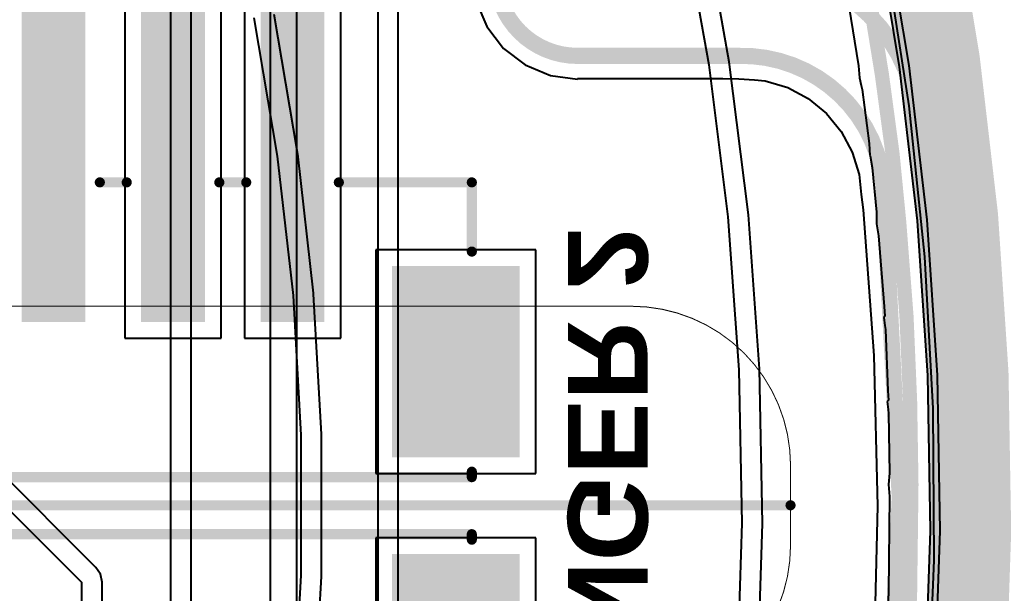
# Model space of a CAD drawing. Header units: inches. Extents: x -30 to 282, y -86 to 78.
# Drawn here: x 37.93 to 50.37, y -46.35 to -39.16 of the extents above; entities that cross this region are included whole.
import ezdxf

# ---------------------------------------------------------------- set-up
doc = ezdxf.new("R2010")
doc.units = ezdxf.units.IN
for name, color, linetype in [('Board Outline', 216, 'Continuous'), ('Bottom Layer', 5, 'Continuous'), ('Bottom Overlay', 54, 'Continuous'), ('Bottom Paste', 16, 'Continuous'), ('Bottom Solder', 6, 'Continuous'), ('Dimensions', 6, 'Continuous'), ('GND 01', 76, 'Continuous'), ('GND 02', 16, 'Continuous'), ('PWR', 156, 'Continuous'), ('SIG 01', 90, 'Continuous'), ('Top Layer', 1, 'Continuous')]:
    doc.layers.add(name, color=color, linetype=linetype)
doc.styles.add('Arial_Bold', font='', dxfattribs={"height": 0.2})
doc.styles.get('Arial_Bold').set_extended_font_data('Arial', bold=True)

# ---------------------------------------------------------------- blocks, each defined once
blk = doc.blocks.new('B6B_ZR_SM4_TF_LF__SN__B_31')
at = {"layer": 'Bottom Layer'}
blk.add_hatch(color=5, dxfattribs=at).paths.add_polyline_path([(-6.550088499999999, -0.1249553), (-5.0500915, -0.1249553), (-5.0500915, -2.4249507), (-6.550088499999999, -2.4249507)])
at = {"layer": 'Bottom Paste'}
blk.add_hatch(color=16, dxfattribs=at).paths.add_polyline_path([(-6.550088499999999, -0.1249553), (-5.0500915, -0.1249553), (-5.0500915, -2.4249507), (-6.550088499999999, -2.4249507)])
at = {"layer": 'Bottom Solder'}
blk.add_hatch(color=6, dxfattribs=at).paths.add_polyline_path([(-6.600888499999999, -0.0741553), (-4.9992915, -0.0741553), (-4.9992915, -2.4757507), (-6.600888499999999, -2.4757507)])
at = {"layer": 'Bottom Overlay', "const_width": 0.127}
for points in [[(-6.000013399999999, -2.6561542), (-6.000013399999999, -2.7249882)], [(6.000013399999999, -2.7249882), (-6.000013399999999, -2.7249882)]]:
    blk.add_lwpolyline(points, dxfattribs=at)
at = {"layer": 'Bottom Overlay', "const_width": 0.0635}
for points in [[(-6.031763399999999, -2.6561542, 1), (-5.9682634, -2.6561542, 1)], [(-6.031763399999999, -2.7249882, 1), (-5.9682634, -2.7249882, 1)], [(-6.031763399999999, -2.7249882, 1), (-5.9682634, -2.7249882, 1)]]:
    blk.add_lwpolyline(points, format="xyb", close=True, dxfattribs=at)
blk = doc.blocks.new('B6B_ZR_SM4_TF_LF__SN__B_33')
at = {"layer": 'Bottom Layer'}
for points in [[(0.4000627, 3.274948999999999), (1.1000613, 3.274948999999999), (1.1000613, -0.725043), (0.4000627, -0.725043)], [(1.8999327, 3.274948999999999), (2.5999313, 3.274948999999999), (2.5999313, -0.725043), (1.8999327, -0.725043)], [(3.400056699999999, 3.274948999999999), (4.100055299999999, 3.274948999999999), (4.100055299999999, -0.725043), (3.400056699999999, -0.725043)], [(5.0500915, -0.1249553), (6.550088499999999, -0.1249553), (6.550088499999999, -2.4249507), (5.0500915, -2.4249507)]]:
    blk.add_hatch(color=5, dxfattribs=at).paths.add_polyline_path(points)
at = {"layer": 'Bottom Paste'}
for points in [[(0.4000627, 3.274948999999999), (1.1000613, 3.274948999999999), (1.1000613, -0.725043), (0.4000627, -0.725043)], [(1.8999327, 3.274948999999999), (2.5999313, 3.274948999999999), (2.5999313, -0.725043), (1.8999327, -0.725043)], [(3.400056699999999, 3.274948999999999), (4.100055299999999, 3.274948999999999), (4.100055299999999, -0.725043), (3.400056699999999, -0.725043)], [(5.0500915, -0.1249553), (6.550088499999999, -0.1249553), (6.550088499999999, -2.4249507), (5.0500915, -2.4249507)]]:
    blk.add_hatch(color=16, dxfattribs=at).paths.add_polyline_path(points)
at = {"layer": 'Bottom Solder'}
for points in [[(0.3492627, 3.325749), (1.1508613, 3.325749), (1.1508613, -0.775843), (0.3492627, -0.775843)], [(1.8491327, 3.325749), (2.6507313, 3.325749), (2.6507313, -0.775843), (1.8491327, -0.775843)], [(3.3492567, 3.325749), (4.1508553, 3.325749), (4.1508553, -0.775843), (3.3492567, -0.775843)], [(4.9992915, -0.0741553), (6.600888499999999, -0.0741553), (6.600888499999999, -2.4757507), (4.9992915, -2.4757507)]]:
    blk.add_hatch(color=6, dxfattribs=at).paths.add_polyline_path(points)
at = {"layer": 'Bottom Overlay', "const_width": 0.127}
for points in [[(1.3311378, 0.9749281999999999), (1.6688562, 0.9749281999999999)], [(2.8311348, 0.9749281999999999), (3.1688532, 0.9749281999999999)], [(4.3311572, 0.9749281999999999), (6.000013399999999, 0.9749281999999999)], [(6.000013399999999, 0.1060958), (6.000013399999999, 0.9749281999999999)], [(6.000013399999999, -2.7249882), (6.000013399999999, -2.6561542)], [(-6.000013399999999, -2.7249882), (6.000013399999999, -2.7249882)]]:
    blk.add_lwpolyline(points, dxfattribs=at)
at = {"layer": 'Bottom Overlay', "const_width": 0.0635}
for points in [[(1.2993878, 0.9749281999999999, 1), (1.3628878, 0.9749281999999999, 1)], [(1.6371062, 0.9749281999999999, 1), (1.7006062, 0.9749281999999999, 1)], [(2.7993848, 0.9749281999999999, 1), (2.8628848, 0.9749281999999999, 1)], [(3.1371032, 0.9749281999999999, 1), (3.2006032, 0.9749281999999999, 1)], [(4.2994072, 0.9749281999999999, 1), (4.3629072, 0.9749281999999999, 1)], [(5.9682634, 0.9749281999999999, 1), (6.031763399999999, 0.9749281999999999, 1)], [(5.9682634, 0.9749281999999999, 1), (6.031763399999999, 0.9749281999999999, 1)], [(5.9682634, 0.1060958, 1), (6.031763399999999, 0.1060958, 1)], [(5.9682634, -2.6561542, 1), (6.031763399999999, -2.6561542, 1)], [(5.9682634, -2.7249882, 1), (6.031763399999999, -2.7249882, 1)], [(5.9682634, -2.7249882, 1), (6.031763399999999, -2.7249882, 1)]]:
    blk.add_lwpolyline(points, format="xyb", close=True, dxfattribs=at)

msp = doc.modelspace()

# ---------------------------------------------------------------- linework, layer by layer
at = {"layer": 'Board Outline', "const_width": 0.254}
msp.add_lwpolyline([(37.49466466, -16.44645174, -2.5025245443781), (-17.29285086, -16.44645174)], format="xyb", dxfattribs=at)
at = {"layer": 'Bottom Layer'}
for p, q in [((46.83108998, -39.6813405), (46.49066902, -37.7733179)), ((46.23690269999999, -37.82543362), (46.57495638, -39.7201898)), ((48.79444394, -38.35129997999999), (49.08377026, -40.23468457999999)), ((39.24679984, -38.64147212), (39.24679984, -43.14946412)), ((40.45479844, -43.14946412), (40.45479844, -38.64147212)), ((40.74692383999999, -38.64147212), (40.74692383999999, -43.14946412)), ((41.95492244, -43.14946412), (41.95492244, -38.64147212)), ((47.07153654, -41.60452435999999), (46.83108998, -39.6813405)), ((46.57495638, -39.7201898), (46.81372399999999, -41.62994468)), ((49.08377026, -40.23468457999999), (49.2815118, -42.1298751)), ((46.81372399999999, -41.62994468), (46.95256548, -43.54952935999999)), ((47.21135592, -43.53762691999999), (47.07153654, -41.60452435999999)), ((44.40495564, -42.04137642), (42.39695864, -42.04137642)), ((42.39695864, -42.04137642), (42.39695864, -44.84937182)), ((44.40495564, -44.84937182), (44.40495564, -42.04137642)), ((49.2815118, -42.1298751), (49.38720628, -44.03241892)), ((39.24679984, -43.14946412), (40.45479844, -43.14946412)), ((40.74692383999999, -43.14946412), (41.95492244, -43.14946412)), ((47.25016711999999, -45.47539292), (47.21135592, -43.53762691999999)), ((46.95256548, -43.54952935999999), (46.99110744, -45.47385876)), ((49.38720628, -44.03241892), (49.40060478, -45.93785072)), ((38.88405228, -46.03075884), (37.618543, -44.76524955999999)), ((37.35956714, -44.87252137999999), (38.70092844, -46.21388268)), ((42.39695864, -44.84937182), (44.40495564, -44.84937182)), ((46.99110744, -45.47385876), (46.92924066, -47.39743632)), ((47.18786346, -47.41254678), (47.25016711999999, -45.47539292)), ((44.40495564, -45.65747282), (42.39695864, -45.65747282)), ((42.39695864, -45.65747282), (42.39695864, -47.21780244)), ((44.40495564, -48.46546822), (44.40495564, -45.65747282)), ((38.94019136, -46.11477696), (38.88405228, -46.03075884)), ((49.40060478, -45.93785072), (49.32167682, -47.84169502)), ((38.9599043, -46.21388268), (38.94019136, -46.11477696)), ((38.70092844, -46.21388268), (38.70092844, -53.31062235999999)), ((38.9599043, -53.31062235999999), (38.9599043, -46.21388268))]:
    msp.add_line(p, q, dxfattribs=at)
at = {"layer": 'Bottom Layer', "const_width": 0.2032}
for points in [[(39.85079914, -40.89546812), (39.85079914, -38.488239)], [(41.35092314, -40.89546812), (41.35092314, -38.48824154)]]:
    msp.add_lwpolyline(points, dxfattribs=at)
at = {"layer": 'Bottom Layer', "const_width": 0.1016}
for points in [[(39.79999914, -40.89546812, 1), (39.90159914, -40.89546812, 1)], [(41.30012314, -40.89546812, 1), (41.40172313999999, -40.89546812, 1)]]:
    msp.add_lwpolyline(points, format="xyb", close=True, dxfattribs=at)
at = {"layer": 'Dimensions'}
for points, const_width in [([(29.60090599999999, -42.75000085999999), (45.60090702, -42.75000085999999)], 0.0127), ([(47.60090555999999, -45.74999994), (47.60090555999999, -44.7499994)], 0.0127), ([(27.60090746, -45.24849726), (47.6009081, -45.24849726)], 0.127)]:
    msp.add_lwpolyline(points, dxfattribs=dict(at, const_width=const_width))
at = {"layer": 'Dimensions', "const_width": 0.0127}
for points in [[(45.60090702, -42.74999832, -0.4142135623730951), (47.6009081, -44.7499994)], [(47.6009081, -45.74999994, -0.4142135623730951), (45.60090702, -47.75000101999999)]]:
    msp.add_lwpolyline(points, format="xyb", dxfattribs=at)
at = {"layer": 'Dimensions'}
for points, const_width in [([(45.59773202, -42.74999832, 1), (45.60408202, -42.74999832, 1)], 0.00635), ([(45.59773202, -42.75000085999999, 1), (45.60408202, -42.75000085999999, 1)], 0.00635), ([(47.59773056, -44.7499994, 1), (47.60408056, -44.7499994, 1)], 0.00635), ([(47.5977331, -44.7499994, 1), (47.6040831, -44.7499994, 1)], 0.00635), ([(47.5691581, -45.24849726, 1), (47.63265809999999, -45.24849726, 1)], 0.0635), ([(47.59773056, -45.74999994, 1), (47.60408056, -45.74999994, 1)], 0.00635), ([(47.5977331, -45.74999994, 1), (47.6040831, -45.74999994, 1)], 0.00635)]:
    msp.add_lwpolyline(points, format="xyb", close=True, dxfattribs=dict(at, const_width=const_width))
at = {"layer": 'GND 01'}
for p, q in [((48.64351968, -37.82328478), (48.96438264, -39.7437102)), ((48.96438264, -39.7437102), (49.1896273, -41.6777424)), ((49.1896273, -41.6777424), (49.31867962, -43.62050966)), ((49.31867962, -43.62050966), (49.35123734, -45.56733329999999)), ((49.35123734, -45.56733329999999), (49.28721156, -47.51333652))]:
    msp.add_line(p, q, dxfattribs=at)
at = {"layer": 'GND 01', "const_width": 1.016}
for points in [[(49.1449106, -37.72667079999999), (49.46995186, -39.67210252)], [(49.46995186, -39.67210252), (49.6981226, -41.63125786)], [(49.6981226, -41.63125786), (49.82885639999999, -43.59931844)], [(49.82885639999999, -43.59931844), (49.86183576, -45.57144047999999)], [(49.79697686, -47.54277258), (49.86183576, -45.57144047999999)]]:
    msp.add_lwpolyline(points, dxfattribs=at)
at = {"layer": 'GND 01', "const_width": 0.508}
for points in [[(49.21595186, -39.67210252, 1), (49.72395186, -39.67210252, 1)], [(49.21595186, -39.67210252, 1), (49.72395186, -39.67210252, 1)], [(49.4441226, -41.63125786, 1), (49.9521226, -41.63125786, 1)], [(49.4441226, -41.63125786, 1), (49.9521226, -41.63125786, 1)], [(49.57485639999999, -43.59931844, 1), (50.0828564, -43.59931844, 1)], [(49.57485639999999, -43.59931844, 1), (50.0828564, -43.59931844, 1)], [(49.60783575999999, -45.57144047999999, 1), (50.11583576, -45.57144047999999, 1)], [(49.60783575999999, -45.57144047999999, 1), (50.11583576, -45.57144047999999, 1)]]:
    msp.add_lwpolyline(points, format="xyb", close=True, dxfattribs=at)
at = {"layer": 'GND 02'}
for p, q in [((48.64351968, -37.82328478), (48.96438264, -39.7437102)), ((48.96438264, -39.7437102), (49.1896273, -41.6777424)), ((49.1896273, -41.6777424), (49.31867962, -43.62050966)), ((49.31867962, -43.62050966), (49.35123734, -45.56733329999999)), ((49.35123734, -45.56733329999999), (49.28721156, -47.51333652))]:
    msp.add_line(p, q, dxfattribs=at)
at = {"layer": 'GND 02', "const_width": 1.016}
for points in [[(49.1449106, -37.72667079999999), (49.46995186, -39.67210252)], [(49.46995186, -39.67210252), (49.6981226, -41.63125786)], [(49.6981226, -41.63125786), (49.82885639999999, -43.59931844)], [(49.82885639999999, -43.59931844), (49.86183576, -45.57144047999999)], [(49.79697686, -47.54277258), (49.86183576, -45.57144047999999)]]:
    msp.add_lwpolyline(points, dxfattribs=at)
at = {"layer": 'GND 02', "const_width": 0.508}
for points in [[(49.21595186, -39.67210252, 1), (49.72395186, -39.67210252, 1)], [(49.21595186, -39.67210252, 1), (49.72395186, -39.67210252, 1)], [(49.4441226, -41.63125786, 1), (49.9521226, -41.63125786, 1)], [(49.4441226, -41.63125786, 1), (49.9521226, -41.63125786, 1)], [(49.57485639999999, -43.59931844, 1), (50.0828564, -43.59931844, 1)], [(49.57485639999999, -43.59931844, 1), (50.0828564, -43.59931844, 1)], [(49.60783575999999, -45.57144047999999, 1), (50.11583576, -45.57144047999999, 1)], [(49.60783575999999, -45.57144047999999, 1), (50.11583576, -45.57144047999999, 1)]]:
    msp.add_lwpolyline(points, format="xyb", close=True, dxfattribs=at)
at = {"layer": 'PWR'}
for p, q in [((48.76335942, -37.80020888), (49.08522568, -39.7266287)), ((40.8649805, -39.13064817999999), (41.15969923999999, -40.86522942)), ((41.41501495999999, -40.82184875999999), (41.12029622, -39.08726752)), ((49.08522568, -39.7266287), (49.31116122, -41.66659434)), ((41.15969923999999, -40.86522942), (41.35669402, -42.61360793999999)), ((41.41480922, -40.82920968), (41.41501495999999, -40.82184875999999)), ((41.41704696, -40.83623278), (41.41480922, -40.82920968)), ((41.61404174, -42.58461384), (41.41704696, -40.83623278)), ((49.31116122, -41.66659434), (49.44061739999999, -43.61544744)), ((41.35669402, -42.61360793999999), (41.45534762, -44.3702821)), ((41.61342198, -42.5919519), (41.61404174, -42.58461384)), ((41.61526348, -42.59908676), (41.61342198, -42.5919519)), ((41.71391708, -44.35576091999999), (41.61526348, -42.59908676)), ((49.44061739999999, -43.61544744), (49.47327671999999, -45.56833406)), ((41.45534762, -44.3702821), (41.45534762, -45.25000094)), ((41.71288584, -44.36305834), (41.71391708, -44.35576091999999)), ((41.71432348, -44.3702821), (41.71288584, -44.36305834)), ((41.71432348, -45.25000094), (41.71432348, -44.3702821)), ((41.45534762, -45.25000094), (41.45534762, -46.12972232)), ((41.71432348, -46.12972232), (41.71432348, -45.25000094)), ((49.47327671999999, -45.56833406), (49.40905282, -47.52034184)), ((41.45534762, -46.12972232), (41.35669402, -47.88639647999999)), ((41.61526348, -47.90091766), (41.71391708, -46.1442435)), ((41.71288584, -46.13694607999999), (41.71432348, -46.12972232)), ((41.71391708, -46.1442435), (41.71288584, -46.13694607999999))]:
    msp.add_line(p, q, dxfattribs=at)
at = {"layer": 'SIG 01'}
for p, q in [((43.6571771, -38.92380074), (43.78853066, -39.2409172)), ((43.78853066, -39.2409172), (43.9974863, -39.51323568)), ((43.9974863, -39.51323568), (44.26980477999999, -39.72219132)), ((44.26980477999999, -39.72219132), (44.58692124, -39.85354487999999)), ((44.58692124, -39.85354487999999), (44.92723298, -39.89834793999999)), ((44.92723298, -39.89834793999999), (44.92723298, -39.89257198)), ((44.92723298, -39.89257198), (46.74969059999999, -39.89257198)), ((46.74969059999999, -39.89257198), (46.95091194, -39.8959324)), ((46.95091194, -39.8959324), (46.95091194, -39.8959324)), ((46.95091194, -39.8959324), (47.14756128, -39.90729128)), ((47.14756128, -39.90729128), (47.28378909999999, -39.92070756)), ((47.28378909999999, -39.92070756), (47.564802, -40.0059525)), ((47.564802, -40.0059525), (47.82378293999999, -40.14437995999999)), ((47.82378293999999, -40.14437995999999), (48.05078274, -40.33067371999999)), ((48.05078274, -40.33067371999999), (48.2370765, -40.55767351999999)), ((48.2370765, -40.55767351999999), (48.37550396, -40.81665446)), ((48.37550396, -40.81665446), (48.4607489, -41.09766736)), ((48.4607489, -41.09766736), (48.4855266, -41.3492569)), ((48.4855266, -41.3492569), (48.48552152, -41.34925944)), ((48.48552152, -41.34925944), (48.4855266, -41.34927214)), ((48.4855266, -41.34927214), (48.51025603999999, -41.54221816)), ((48.51025603999999, -41.54221816), (48.6448608, -43.36702528)), ((48.6448608, -43.36702528), (48.69136312, -45.26127853999999)), ((48.69136312, -45.26127853999999), (48.6448608, -47.1555318))]:
    msp.add_line(p, q, dxfattribs=at)
at = {"layer": 'SIG 01', "const_width": 0.2032}
for points in [[(46.89227096, -38.48824154, -0.4142105065184162), (49.19426788, -40.37719128)], [(44.92723298, -39.60769827999999, -0.4142135623730951), (43.9030237, -38.58348899999999)], [(46.94307096, -39.60769827999999, -0.4142113746344248), (48.77375817999999, -41.341421)], [(49.19426788, -40.37721668, -0.5471661038617852), (-1.84699656, -82.82278837999999)], [(48.77376072, -41.34143116, -0.5337938229624347), (-1.01389434, -82.52861573999999)]]:
    msp.add_lwpolyline(points, format="xyb", dxfattribs=at)
msp.add_lwpolyline([(44.92723298, -39.60769827999999), (46.94307096, -39.60769827999999)], dxfattribs=at)
at = {"layer": 'SIG 01', "const_width": 0.1016}
for points in [[(44.87643298, -39.60769827999999, 1), (44.97803297999999, -39.60769827999999, 1)], [(44.87643298, -39.60769827999999, 1), (44.97803297999999, -39.60769827999999, 1)], [(46.89227096, -39.60769827999999, 1), (46.99387096, -39.60769827999999, 1)], [(46.89227096, -39.60769827999999, 1), (46.99387096, -39.60769827999999, 1)], [(49.14346788, -40.37719128, 1), (49.24506787999999, -40.37719128, 1)], [(49.14346788, -40.37721668, 1), (49.24506787999999, -40.37721668, 1)], [(48.72295818, -41.341421, 1), (48.82455818, -41.341421, 1)], [(48.72296072, -41.34143116, 1), (48.82456072, -41.34143116, 1)]]:
    msp.add_lwpolyline(points, format="xyb", close=True, dxfattribs=at)
at = {"layer": 'Top Layer'}
for p, q in [((41.06806112, -35.22582236), (41.06806112, -49.30262936)), ((41.40346811999999, -51.92650016), (41.40346811999999, -35.22582236)), ((40.0771868, -49.04890368), (40.0771868, -37.29482254)), ((39.81821093999999, -37.73946985999999), (39.81821093999999, -48.94163185999999)), ((42.41946812, -38.59854866), (42.41946812, -51.79799393999999)), ((42.67844398, -51.54008996), (42.67844398, -38.59854866)), ((48.33247382, -38.98562942), (48.45406108, -39.73336986)), ((48.45406108, -39.73336986), (48.46721828, -39.88253136)), ((48.46721828, -39.88253136), (48.46722336, -39.88254405999999)), ((48.46722336, -39.88254405999999), (48.48801834, -39.98145673999999)), ((48.48801834, -39.98145673999999), (48.49832058, -40.03167762)), ((48.49832058, -40.03167762), (48.5891586, -40.70851904)), ((48.5891586, -40.70851904), (48.5971342, -40.8580717)), ((48.5971342, -40.8580717), (48.59839657999999, -40.8611197)), ((48.59839657999999, -40.8611197), (48.62408614, -41.00870894)), ((48.62408614, -41.00870894), (48.67914572, -41.56746068)), ((48.67914572, -41.56746068), (48.68100246, -41.71619292)), ((48.68100246, -41.71619292), (48.68100754, -41.71620308)), ((48.68100754, -41.71620308), (48.69762168, -41.8170995)), ((48.69762168, -41.8170995), (48.70527724, -41.86491754)), ((48.70527724, -41.86491754), (48.77400456, -42.75542122)), ((48.77400456, -42.75542122), (48.7829352, -42.87625664)), ((48.7829352, -42.87625664), (48.77039268, -42.89038666)), ((48.77039268, -42.89038666), (48.78460397999999, -42.99318299999999)), ((48.78460397999999, -42.99318299999999), (48.79086254, -43.04158524)), ((48.79086254, -43.04158524), (48.82345836, -43.81089282)), ((48.82345836, -43.81089282), (48.8282234, -43.93075796)), ((48.8282234, -43.93075796), (48.81406798, -43.94576428)), ((48.81406798, -43.94576428), (48.82625744, -44.04773257999999)), ((48.82625744, -44.04773257999999), (48.83162953999999, -44.09537028)), ((48.83162953999999, -44.09537028), (48.84383678, -44.84502334)), ((48.84383678, -44.84502334), (48.83123076, -44.98597556)), ((48.83088786, -44.98632354), (48.83032144, -44.98769514)), ((48.83032144, -44.98769514), (48.8309412, -44.9891912)), ((48.83123076, -44.98597556), (48.83088786, -44.98631845999999)), ((48.83088786, -44.98631845999999), (48.83088786, -44.98632354)), ((48.8309412, -44.9891912), (48.8442508, -45.13987416)), ((48.8442508, -45.13987416), (48.82926225999999, -46.33296042)), ((48.82926225999999, -46.33296042), (48.76757074, -47.85740999999999))]:
    msp.add_line(p, q, dxfattribs=at)
at = {"layer": 'Top Layer', "const_width": 0.1778}
for points in [[(48.81939182, -37.90901994), (49.07255362, -39.39964688)], [(48.57693358, -38.79476873999999), (48.74689768, -39.84001684)], [(49.07255362, -39.39964688), (49.07262728, -39.40009646)], [(49.07335118, -39.4048234), (49.23208594, -40.54126257999999)], [(48.74689768, -39.84001684), (48.74699674, -39.84064422)], [(48.74761904, -39.8449038), (48.87902086, -40.82401538)], [(49.23208594, -40.54126257999999), (49.23221548, -40.54223031999999)], [(49.23271078, -40.54628415999999), (49.32904535999999, -41.41587856)], [(48.87902086, -40.82401538), (48.87914024, -40.82494756)], [(48.87973968, -40.83023076), (48.96451472, -41.69053638)], [(49.32904535999999, -41.41587856), (49.32946192, -41.42010512)], [(49.32946192, -41.42010512), (49.411382, -42.25290254)], [(48.96451472, -41.69053638), (48.96457314, -41.69115614)], [(48.96484237999999, -41.69429304), (49.05574644, -42.87212914)], [(49.411382, -42.25290254), (49.41142518, -42.25337244)], [(49.412017, -42.26151822), (49.48003058, -43.63535596)], [(49.05574644, -42.87212914), (49.05579724, -42.87285304)], [(49.0561122, -42.8782861), (49.10094828, -43.93646026)], [(49.48003058, -43.63535596), (49.4800636, -43.63612812)], [(49.4801398, -43.63802296), (49.51238001999999, -44.57296648)], [(49.10094828, -43.93646026), (49.10097876, -43.93729846)], [(49.10108036, -43.94109576), (49.11807295999999, -44.98480716)], [(49.51238001999999, -44.57296648), (49.51240034, -44.57368276)], [(49.51247908, -44.57791948), (49.5219482, -46.01185362)], [(49.10112099999999, -46.34008765999999), (49.11808058, -44.98993033999999)], [(49.11807295999999, -44.98480716), (49.11807804, -44.98526944)], [(49.45366791999999, -47.8757869), (49.52182882, -46.01955236)], [(49.5219482, -46.01254196), (49.5219482, -46.01185362)], [(49.03303122, -48.0225989), (49.10112099999999, -46.34008765999999)]]:
    msp.add_lwpolyline(points, dxfattribs=at)
at = {"layer": 'Top Layer', "const_width": 0.0889}
for points in [[(49.02810362, -39.39964688, 1), (49.11700362, -39.39964688, 1)], [(49.02810362, -39.39964688, 1), (49.11700362, -39.39964688, 1)], [(49.02817728, -39.40009646, 1), (49.11707728, -39.40009646, 1)], [(49.02817982, -39.40009646, 1), (49.11707981999999, -39.40009646, 1)], [(49.02890118, -39.4048234, 1), (49.11780118, -39.4048234, 1)], [(49.02890372, -39.4048234, 1), (49.11780372, -39.4048234, 1)], [(48.70244768, -39.84001684, 1), (48.79134767999999, -39.84001684, 1)], [(48.70244768, -39.84001684, 1), (48.79134767999999, -39.84001684, 1)], [(48.70254674, -39.84064422, 1), (48.79144674, -39.84064422, 1)], [(48.70254674, -39.84064422, 1), (48.79144674, -39.84064422, 1)], [(48.70316904, -39.8449038, 1), (48.79206904, -39.8449038, 1)], [(48.70317158, -39.8449038, 1), (48.79207158, -39.8449038, 1)], [(49.18763594, -40.54126257999999, 1), (49.27653594, -40.54126257999999, 1)], [(49.18763594, -40.54126257999999, 1), (49.27653594, -40.54126257999999, 1)], [(49.18776548, -40.54223031999999, 1), (49.27666548, -40.54223031999999, 1)], [(49.18776548, -40.54223031999999, 1), (49.27666548, -40.54223031999999, 1)], [(49.18826077999999, -40.54628415999999, 1), (49.27716078, -40.54628415999999, 1)], [(49.18826077999999, -40.54628415999999, 1), (49.27716078, -40.54628415999999, 1)], [(48.83457086, -40.82401538, 1), (48.92347085999999, -40.82401538, 1)], [(48.83457086, -40.82401538, 1), (48.92347085999999, -40.82401538, 1)], [(48.83469023999999, -40.82494756, 1), (48.92359024, -40.82494756, 1)], [(48.83469023999999, -40.82494756, 1), (48.92359024, -40.82494756, 1)], [(48.83528968, -40.83023076, 1), (48.92418968, -40.83023076, 1)], [(48.83529222, -40.83023076, 1), (48.92419222, -40.83023076, 1)], [(49.28459536, -41.41587856, 1), (49.37349536, -41.41587856, 1)], [(49.28459536, -41.41587856, 1), (49.37349536, -41.41587856, 1)], [(49.28501192, -41.42010512, 1), (49.37391192, -41.42010512, 1)], [(49.28501192, -41.42010512, 1), (49.37391192, -41.42010512, 1)], [(48.92006472, -41.69053638, 1), (49.00896472, -41.69053638, 1)], [(48.92006472, -41.69053638, 1), (49.00896472, -41.69053638, 1)], [(48.92012313999999, -41.69115614, 1), (49.00902314, -41.69115614, 1)], [(48.92012313999999, -41.69115614, 1), (49.00902314, -41.69115614, 1)], [(48.92039238, -41.69429304, 1), (49.00929238, -41.69429304, 1)], [(48.92039238, -41.69429304, 1), (49.00929238, -41.69429304, 1)], [(49.366932, -42.25290254, 1), (49.45583199999999, -42.25290254, 1)], [(49.366932, -42.25290254, 1), (49.45583199999999, -42.25290254, 1)], [(49.36697518, -42.25337244, 1), (49.45587518, -42.25337244, 1)], [(49.36697772, -42.25337244, 1), (49.45587772, -42.25337244, 1)], [(49.367567, -42.26151822, 1), (49.456467, -42.26151822, 1)], [(49.367567, -42.26151822, 1), (49.456467, -42.26151822, 1)], [(49.01129644, -42.87212914, 1), (49.10019644, -42.87212914, 1)], [(49.01129644, -42.87212914, 1), (49.10019644, -42.87212914, 1)], [(49.01134724, -42.87285304, 1), (49.10024724, -42.87285304, 1)], [(49.01134978, -42.87285304, 1), (49.10024978, -42.87285304, 1)], [(49.0116622, -42.8782861, 1), (49.1005622, -42.8782861, 1)], [(49.0116622, -42.8782861, 1), (49.1005622, -42.8782861, 1)], [(49.43558058, -43.63535596, 1), (49.52448058, -43.63535596, 1)], [(49.43558058, -43.63535596, 1), (49.52448058, -43.63535596, 1)], [(49.4356136, -43.63612812, 1), (49.5245136, -43.63612812, 1)], [(49.43561613999999, -43.63612812, 1), (49.52451614, -43.63612812, 1)], [(49.4356898, -43.63802296, 1), (49.52458979999999, -43.63802296, 1)], [(49.4356898, -43.63802296, 1), (49.52458979999999, -43.63802296, 1)], [(49.05649828, -43.93646026, 1), (49.14539828, -43.93646026, 1)], [(49.05649828, -43.93646026, 1), (49.14539828, -43.93646026, 1)], [(49.05652876, -43.93729846, 1), (49.14542875999999, -43.93729846, 1)], [(49.05652876, -43.93729846, 1), (49.14542875999999, -43.93729846, 1)], [(49.05663035999999, -43.94109576, 1), (49.14553036, -43.94109576, 1)], [(49.0566329, -43.94109576, 1), (49.1455329, -43.94109576, 1)], [(49.46793002, -44.57296648, 1), (49.55683002, -44.57296648, 1)], [(49.46793002, -44.57296648, 1), (49.55683002, -44.57296648, 1)], [(49.46795034, -44.57368276, 1), (49.55685034, -44.57368276, 1)], [(49.46795288, -44.57368276, 1), (49.55685287999999, -44.57368276, 1)], [(49.46802908, -44.57791948, 1), (49.55692908, -44.57791948, 1)], [(49.46802908, -44.57791948, 1), (49.55692908, -44.57791948, 1)], [(49.07362295999999, -44.98480716, 1), (49.16252296, -44.98480716, 1)], [(49.07362295999999, -44.98480716, 1), (49.16252296, -44.98480716, 1)], [(49.07362804, -44.98526944, 1), (49.16252804, -44.98526944, 1)], [(49.07362804, -44.98526944, 1), (49.16252804, -44.98526944, 1)], [(49.07363057999999, -44.98993033999999, 1), (49.16253057999999, -44.98993033999999, 1)], [(49.07363057999999, -44.98993033999999, 1), (49.16253057999999, -44.98993033999999, 1)], [(49.47737882, -46.01955236, 1), (49.56627881999999, -46.01955236, 1)], [(49.47738136, -46.01955236, 1), (49.56628136, -46.01955236, 1)], [(49.47749819999999, -46.01185362, 1), (49.56639819999999, -46.01185362, 1)], [(49.47749819999999, -46.01185362, 1), (49.56639819999999, -46.01185362, 1)], [(49.47749819999999, -46.01254196, 1), (49.56639819999999, -46.01254196, 1)], [(49.47750074, -46.01254196, 1), (49.56640074, -46.01254196, 1)], [(49.05667099999999, -46.34008765999999, 1), (49.145571, -46.34008765999999, 1)], [(49.05667099999999, -46.34008765999999, 1), (49.145571, -46.34008765999999, 1)]]:
    msp.add_lwpolyline(points, format="xyb", close=True, dxfattribs=at)
at = {"layer": 'Top Layer', "const_width": 0.1778}
for points in [[(49.07262982, -39.40009646, -0.0067240109669854), (49.07335372, -39.4048234)], [(48.74699674, -39.84064422, -0.0060528807461222), (48.74762158, -39.8449038)], [(49.23221548, -40.54223031999999, -0.0057423526001994), (49.23271078, -40.54628415999999)], [(48.87914024, -40.82494756, -0.0074763821987561), (48.87974222, -40.83023076)], [(48.96457314, -41.69115614, -0.0044268491274727), (48.96484237999999, -41.69429304)], [(49.41142772, -42.25337244, -0.0114848725616677), (49.412017, -42.26151822)], [(49.05579977999999, -42.87285304, -0.0076522909069654), (49.0561122, -42.8782861)], [(49.48006614, -43.63612812, -0.0026663658419974), (49.4801398, -43.63802296)], [(49.10097876, -43.93729846, -0.0053411641362482), (49.10108289999999, -43.94109576)], [(49.51240288, -44.57368276, -0.0059581729620376), (49.51247908, -44.57791948)], [(49.11807804, -44.98526944, -0.0065536176665511), (49.11808058, -44.98993033999999)], [(49.52195073999999, -46.01254196, -0.0098592192608571), (49.52183136, -46.01955236)]]:
    msp.add_lwpolyline(points, format="xyb", dxfattribs=at)

# ---------------------------------------------------------------- block references
msp.add_blockref('B6B_ZR_SM4_TF_LF__SN__B_33', (37.60086714, -42.17042112))
at = {"rotation": 180}
msp.add_blockref('B6B_ZR_SM4_TF_LF__SN__B_31', (37.60086714, -48.33642352), dxfattribs=at)

# ---------------------------------------------------------------- texts
at = {"layer": 'Bottom Overlay', "style": 'Arial_Bold', "text_generation_flag": 2}
msp.add_text('FINGER 2', height=1.00000054, rotation=270, dxfattribs=at).set_placement((44.80659568, -48.20099834))

doc.saveas('drawing.dxf')
